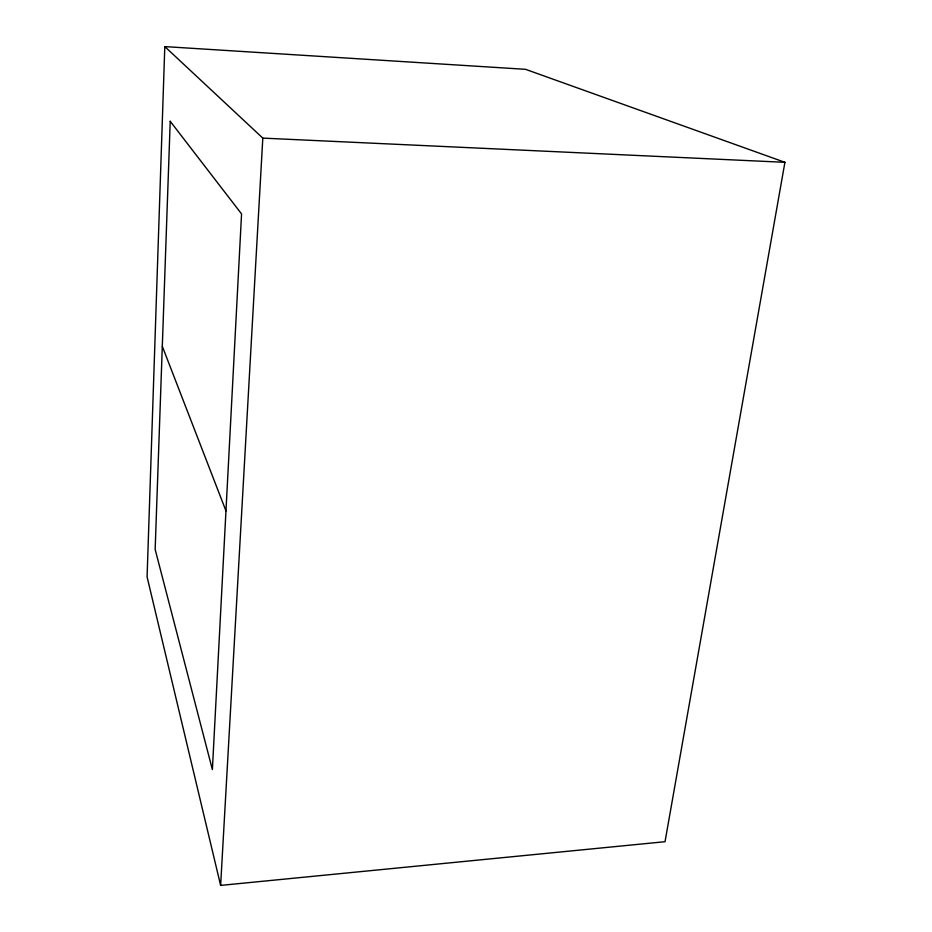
<?xml version="1.0" encoding="UTF-8"?>
<svg xmlns="http://www.w3.org/2000/svg" width="932" height="932" viewBox="0 0 932 932"><rect width="100%" height="100%" fill="white"/><g stroke="black" fill="none" stroke-linecap="round" stroke-linejoin="round"><path stroke-width="1.4" d="M164.801 46.6L147.081 576.861L220.628 885.4L665.029 841.701L784.919 162.319L525.52 69.317L164.801 46.6L262.812 138.111L784.919 162.319M220.628 885.4L262.812 138.111M162.296 346.296L225.963 510.899M170.218 121.288L155.155 549.426L212.38 769.576L241.563 213.929L170.218 121.288"/></g></svg>
